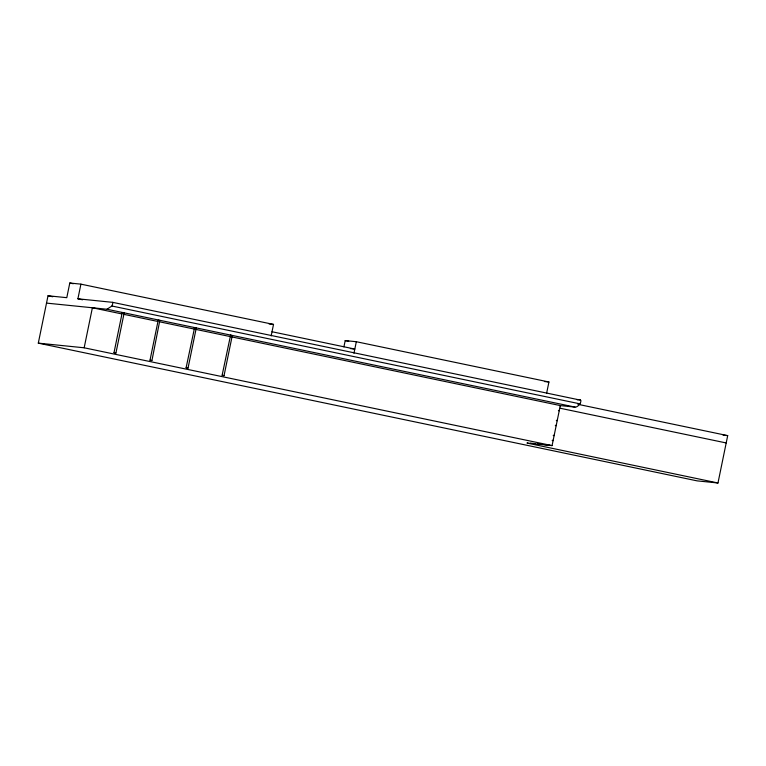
<?xml version="1.0" encoding="UTF-8"?>
<svg xmlns="http://www.w3.org/2000/svg" width="766" height="766" viewBox="0 0 766 766"><rect width="100%" height="100%" fill="white"/><g stroke="black" fill="none" stroke-linecap="round" stroke-linejoin="round"><path stroke-width="1.15" d="M577.861 404.295L727.7 435.624L717.981 482.982L697.127 480.866L38.3 343.139L48.019 295.772L66.786 297.677L69.792 283.018L80.918 284.148L273.519 324.411L271.154 335.929M82.575 299.784L77.902 298.807L80.918 284.148M38.3 343.139L84.164 347.793L92.389 307.76L121.631 313.878M114.01 352.657L122.225 312.624L123.115 312.787L124.149 313.016L115.925 353.049L114.029 352.657L115.915 353.049M150.012 360.183L158.227 320.15L159.816 320.456L151.927 360.566L150.012 360.183L150.902 360.346M188.034 368.12L186.119 367.728L194.564 327.733L196.249 328.087L188.034 368.12L187.143 367.958M224.045 375.646L222.121 375.254L230.576 335.259L232.261 335.613L224.045 375.646L223.155 375.484M343.915 346.874L345.207 340.592L356.324 341.722L548.935 381.985L546.618 393.264M353.959 353.241L356.324 341.722M717.981 482.982L527.065 443.074L552.075 445.611L560.3 405.578M46.515 303.106L106.981 309.244L112.008 305.95L112.746 303.499L112.65 302.34L77.902 298.807M160.228 321.95L560.406 405.607L574.998 407.091C578.416 407.885 585.061 397.937 577.2 399.823M111.903 306.007L579.919 403.845M269.077 323.961L273.519 324.411M350.378 348.597L354.821 349.057L272.016 331.745M544.415 381.525L548.935 381.985M559.458 405.645L560.224 405.721M558.471 410.413L559.352 410.509M558.433 410.633L559.199 410.71M723.066 435.155L727.7 435.624M556.432 420.381L557.198 420.457M556.384 420.601L557.16 420.678M555.407 425.369L556.173 425.446M555.36 425.59L556.135 425.666M553.358 435.337L554.134 435.414M553.311 435.557L554.086 435.634M552.334 440.326L553.109 440.402M552.286 440.546L553.062 440.622M530.292 443.179L535.032 443.667M544.415 444.625L549.04 445.094M124.13 313.016L122.225 312.624M196.24 328.087L195.608 327.972M232.165 335.604L231.61 335.498M186.128 367.728L187.009 367.891M222.14 375.254L223.011 375.417M151.831 360.556L151.036 360.413M69.792 283.018L73.297 283.746M345.207 340.592L348.712 341.32M112.65 302.34L580.676 400.178M48.019 295.772L52.701 296.748M106.981 309.244L574.998 407.091M123.968 314.366L157.892 321.461M559.965 408.201L726.197 442.949M84.164 347.793L552.075 445.611M541.926 444.357L537.406 443.907M527.257 442.882L527.918 442.94M230.882 335.355L230.394 335.24M194.87 327.829L194.382 327.714"/></g></svg>
